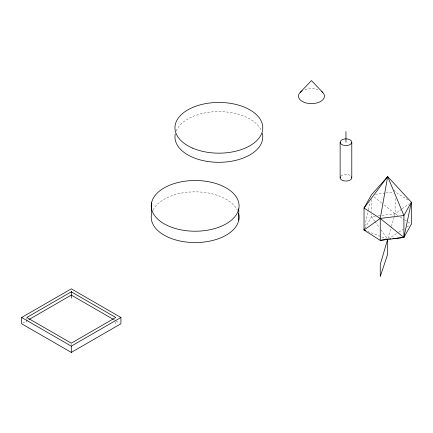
<?xml version="1.0" encoding="UTF-8"?>
<svg xmlns="http://www.w3.org/2000/svg" width="433" height="433" viewBox="0 0 433 433"><rect width="100%" height="100%" fill="white"/><g stroke="black" fill="none" stroke-linecap="round" stroke-linejoin="round"><path stroke-width="0.32" stroke-dasharray="2.17 1.62" d="M364.851 226.102L368.158 210.438M368.294 209.783L369.95 201.951M387.876 238.518L391.221 227.109M391.405 226.475L394.382 216.332M394.566 215.699L395.123 213.794L395.123 197.827M364.997 228.288L371.46 216.722L371.46 214.064M401.613 209.161L395.123 213.794L378.036 215.91M402.154 208.771L409.185 203.754M388.249 238.794L398.392 232.369M398.955 232.012L403.464 229.16M406.841 227.016L409.098 225.588M22.819 323.083L26.321 321.059M26.906 320.723L28.659 319.711M375.406 194.282L385.267 193.058M385.922 192.977L393.153 192.084M375.406 216.235L371.46 216.722L374.626 221.101M367.763 231.46L386.442 238.67M113.922 319.711L115.676 320.723M116.261 321.059L119.762 323.083M407.994 200.062L395.123 191.841L393.981 189.492M397.922 215.58L395.123 213.794L382.507 203.651M400.162 217.014L404.076 219.515M404.639 219.872L407.431 221.658M407.994 222.015L411.35 224.159M374.09 196.885L381.976 203.223M375.027 221.647L379.378 227.666M380.959 229.853L387.291 238.605M371.46 199.429L371.46 211.401M115.757 321.876L115.757 323.76M71.288 343.791L71.288 345.047M26.819 318.12L26.819 319.37M26.819 319.998L26.819 323.76M340.912 176.031A5.824 3.361 0 0 1 350.075 175.333M304.956 89.636A12.995 7.502 0 0 1 317.952 89.636M152.99 210.108A43.917 25.358 0 0 1 195.592 191.851A43.917 25.358 0 0 1 237.555 210.595M176.166 131.026A43.917 25.358 0 0 1 218.779 111.595A43.917 25.358 0 0 1 261.527 130.923"/><path stroke-width="0.65" d="M392.883 238.61L403.913 237.457L403.913 215.504L387.687 176.583L380.25 218.432L380.25 240.385L403.913 237.457L411.35 224.159L411.35 202.206L387.687 176.583L371.46 194.769L364.029 208.067L364.029 230.02L380.25 240.385L384.591 239.666M365.896 230.74L364.029 230.02L364.299 228.716M387.687 176.583L364.029 208.067L380.25 218.432L403.913 237.457L411.35 202.206L403.913 215.504L380.25 218.432L364.029 230.02M300.199 92.386L311.457 80.581L322.709 92.386M21.65 317.492L71.288 288.833L120.931 317.492L120.931 323.76L71.288 352.419L21.65 323.76L21.65 317.492L71.288 346.151L120.931 317.492M29.244 319.375L71.288 295.095L113.338 319.375M385.83 239.46L387.07 239.254M389.635 238.946L390.934 238.81M351.785 142.219A5.824 3.361 0 0 1 343.044 145.131A5.824 3.361 0 0 1 343.044 139.302A5.824 3.361 0 0 1 351.785 142.219L351.785 177.709M345.956 131.605L345.956 142.219M340.132 142.219L340.132 177.709M238.772 208.82A43.917 25.358 0 0 1 168.908 226.194A43.917 25.358 0 0 1 177.779 182.574A43.917 25.358 0 0 1 238.772 208.82L238.772 220.164M151.534 202.904L151.534 214.248A43.917 25.358 0 0 0 195.77 242.561A43.917 25.358 0 0 0 238.615 213.545M71.288 291.339L71.288 298.083M71.288 346.151L71.288 352.419M351.585 176.837A5.824 3.361 0 0 1 345.956 181.075A5.824 3.361 0 0 1 340.327 176.837M321.768 91.569A12.995 7.502 0 0 1 319.808 101.885A12.995 7.502 0 0 1 301.877 101.203A12.995 7.502 0 0 1 302.266 90.827M262.322 133.288A43.917 25.358 0 0 1 219.482 162.305A43.917 25.358 0 0 1 175.246 133.992M387.687 239.151L380.25 264.509L380.25 276.584L387.687 254.155L387.687 239.151M71.288 291.82L26.819 317.492L71.288 343.169L115.757 317.492L71.288 291.82M192.62 148.135A43.917 25.358 0 0 0 262.485 130.761A43.917 25.358 0 0 0 201.491 104.515A43.917 25.358 0 0 0 192.62 148.135"/></g></svg>
